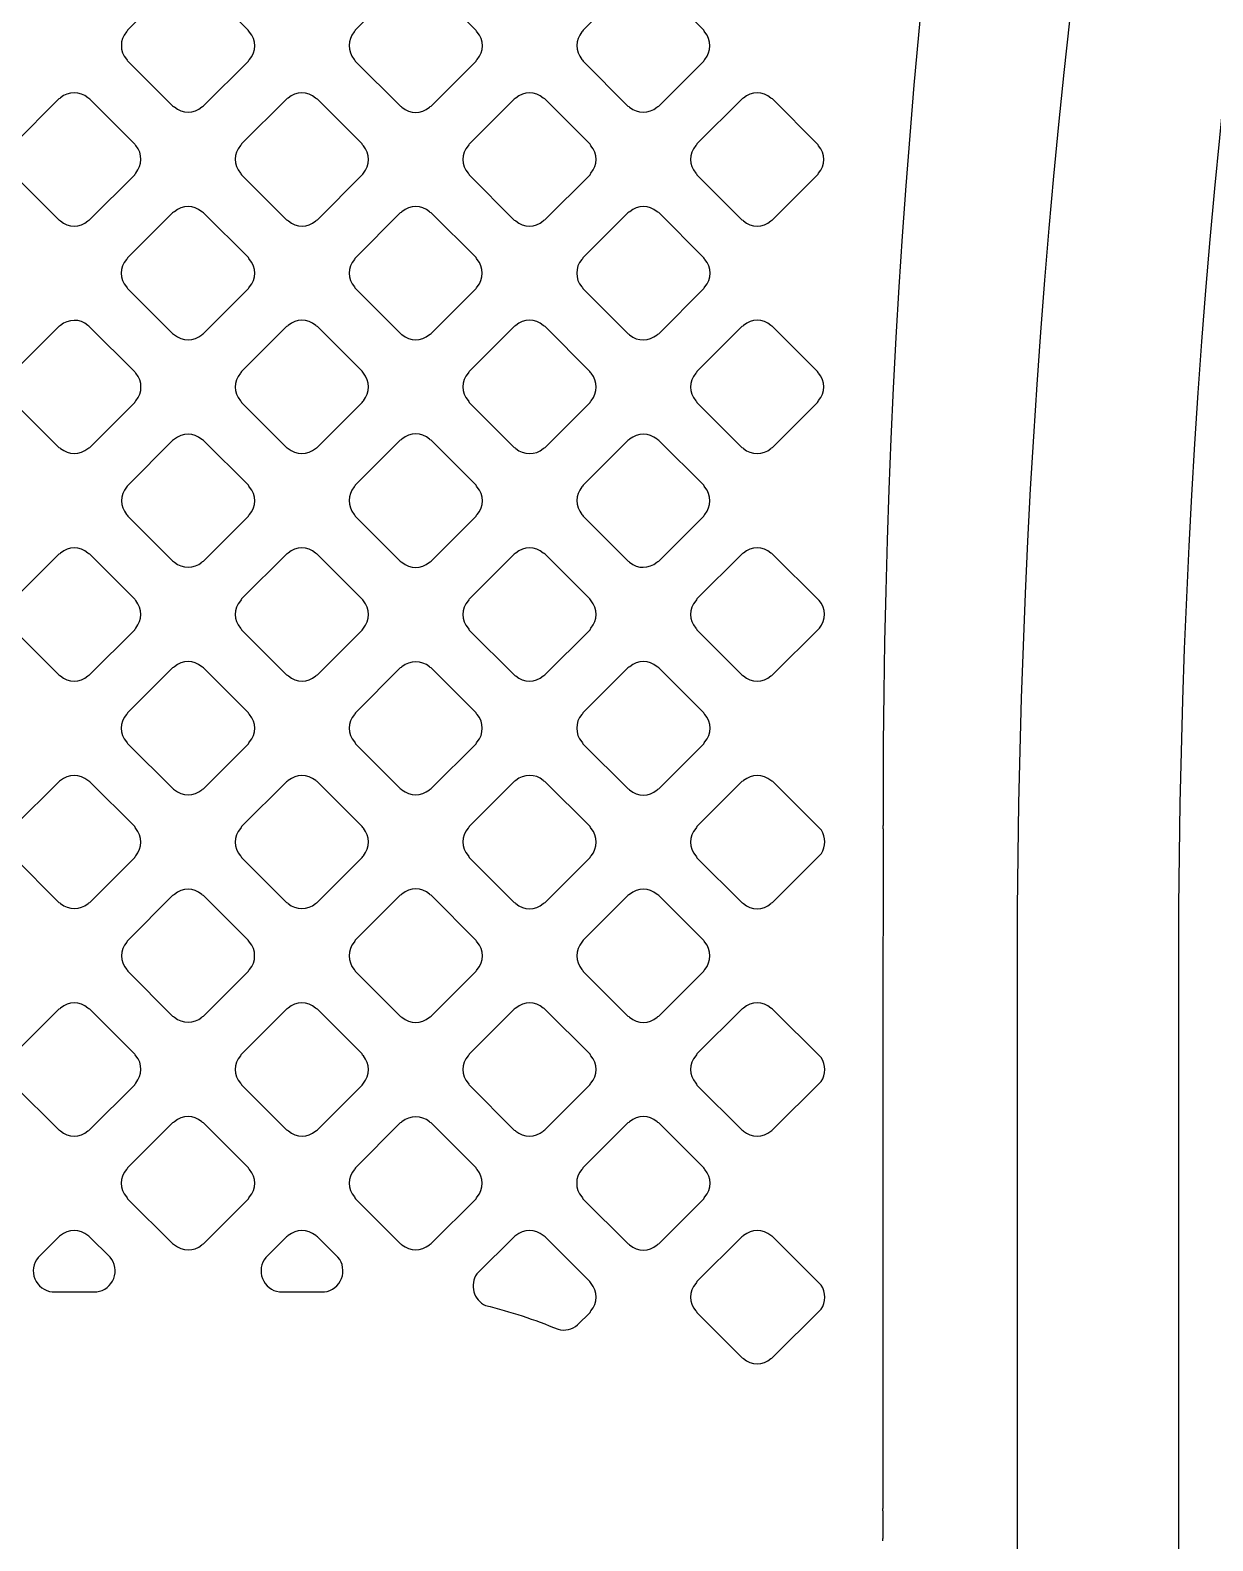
# Model space of a CAD drawing. Header units: millimetres. Extents: x 3440 to 3572, y 2 to 96.
# Drawn here: x 3490.341 to 3491.461, y 53.137 to 54.568 of the extents above; entities that cross this region are included whole.
import ezdxf

# ---------------------------------------------------------------- set-up
doc = ezdxf.new("R2010")
doc.units = ezdxf.units.MM
doc.header["$LTSCALE"] = 23.1
doc.layers.add('gbr-dxf', color=7, linetype='CONTINUOUS')

msp = doc.modelspace()

# ---------------------------------------------------------------- linework, layer by layer
at = {"layer": 'gbr-dxf'}
msp.add_line((3491.1486, 53.1653), (3491.1486, 53.1391), dxfattribs=at)
at = {"layer": 'gbr-dxf', "linetype": 'Continuous'}
for points in [[(3494.7202, 60.2352), (3493.7319, 59.2469), (3493.7315, 59.2465, 0.198813), (3491.4285, 53.6891, -0.009943), (3491.4285, 53.6863), (3491.4285, 50.4611, -0.034985), (3491.4286, 50.4608, 0.107213), (3491.4306, 50.4526, -0.065073), (3491.4308, 50.452, -0.123869), (3491.4414, 50.41), (3491.4415, 50.41), (3491.4415, 49.8766), (3491.2637, 49.8766), (3491.2637, 50.1402, -0.009209), (3491.2636, 50.1432), (3491.2636, 50.4099, -0.135021), (3491.2761, 50.4554), (3491.2761, 53.6835, -0.009965), (3491.2761, 53.6863, -0.198905), (3493.6237, 59.3543), (3493.6241, 59.3546), (3494.6124, 60.3429)], [(3494.2543, 60.1648), (3493.8236, 59.734), (3493.8232, 59.7337), (3493.5341, 59.4445), (3493.4973, 59.4077), (3493.4973, 59.4077), (3493.4229, 59.3333), (3493.4229, 59.3333), (3493.4229, 59.3333, 0.198909), (3491.1489, 53.8438, -0.020503), (3491.1488, 53.8419), (3491.1488, 53.8144)], [(3491.1488, 53.8112), (3491.1488, 53.7329, -0.014505), (3491.1488, 53.7316), (3491.1486, 53.6873, -0.012135), (3491.1486, 53.6863), (3491.1486, 53.1675)]]:
    msp.add_lwpolyline(points, format="xyb", dxfattribs=at)
for points in [[(3490.4326, 54.5402, -0.095883), (3490.4336, 54.5386), (3490.4762, 54.496, -0.099711), (3490.4779, 54.495, 0.379299), (3490.5039, 54.495, -0.096625), (3490.5055, 54.496), (3490.548, 54.5384, -0.096111), (3490.549, 54.54, 0.3795), (3490.549, 54.566, -0.10828), (3490.5479, 54.5679), (3490.5055, 54.6103, -0.104173), (3490.5037, 54.6113, 0.378611), (3490.4778, 54.6113, -0.095166), (3490.4762, 54.6103), (3490.4336, 54.5678, -0.095602), (3490.4326, 54.5661, 0.378386)], [(3490.6482, 54.5401, -0.095973), (3490.6492, 54.5385), (3490.692, 54.4957, -0.083134), (3490.6934, 54.4948, 0.37981), (3490.7193, 54.4948, -0.096625), (3490.721, 54.4958), (3490.7637, 54.5384, -0.096111), (3490.7646, 54.5401, 0.379859), (3490.7646, 54.566, -0.09253), (3490.7637, 54.5676), (3490.7209, 54.6104, -0.088334), (3490.7194, 54.6113, 0.379731), (3490.6934, 54.6113, -0.096458), (3490.6918, 54.6103), (3490.6492, 54.5677, -0.096627), (3490.6482, 54.5661, 0.379682)], [(3490.8638, 54.5401, -0.107803), (3490.8648, 54.5383), (3490.9073, 54.4959, -0.095895), (3490.9089, 54.4949, 0.378952), (3490.9348, 54.4949, -0.09601), (3490.9365, 54.4959), (3490.9791, 54.5384, -0.096328), (3490.98, 54.5401, 0.37947), (3490.98, 54.566, -0.096723), (3490.979, 54.5677), (3490.9365, 54.6103, -0.092564), (3490.9349, 54.6112, 0.379731), (3490.9089, 54.6112, -0.096625), (3490.9073, 54.6102), (3490.8648, 54.5677, -0.096111), (3490.8638, 54.5661, 0.379308)], [(3490.3248, 54.4324, -0.095883), (3490.3258, 54.4307), (3490.3684, 54.3881, -0.099711), (3490.3701, 54.3871, 0.379299), (3490.396, 54.3871, -0.096625), (3490.3977, 54.3881), (3490.4404, 54.4308, -0.096111), (3490.4413, 54.4324, 0.379357), (3490.4414, 54.4584, -0.092315), (3490.4404, 54.4599), (3490.3978, 54.5025, -0.104677), (3490.396, 54.5036, 0.378784), (3490.3701, 54.5036, -0.095154), (3490.3685, 54.5026), (3490.3258, 54.4599, -0.095394), (3490.3248, 54.4583, 0.378386)], [(3490.5404, 54.4324, -0.096117), (3490.5414, 54.4308), (3490.5841, 54.3881, -0.099711), (3490.5858, 54.3871, 0.37889), (3490.6117, 54.3871, -0.096259), (3490.6133, 54.3881), (3490.6558, 54.4306, -0.096539), (3490.6568, 54.4322, 0.379249), (3490.6568, 54.4582, -0.108195), (3490.6557, 54.4601), (3490.6133, 54.5024, -0.10442), (3490.6115, 54.5035, 0.379731), (3490.5856, 54.5035, -0.096458), (3490.5839, 54.5025), (3490.5414, 54.46, -0.096627), (3490.5405, 54.4584, 0.379451)], [(3490.756, 54.4323, -0.09601), (3490.757, 54.4307), (3490.7997, 54.3879, -0.08335), (3490.8011, 54.3871, 0.378952), (3490.827, 54.3871, -0.09601), (3490.8287, 54.388), (3490.8714, 54.4307, -0.096227), (3490.8723, 54.4324, 0.37947), (3490.8723, 54.4583, -0.09253), (3490.8714, 54.4599), (3490.8287, 54.5026, -0.088207), (3490.8272, 54.5035, 0.379731), (3490.8012, 54.5035, -0.096625), (3490.7996, 54.5025), (3490.757, 54.4599, -0.096111), (3490.756, 54.4583, 0.379308)], [(3490.9715, 54.4584, 0.37889), (3490.9715, 54.4324, -0.107475), (3490.9726, 54.4306), (3491.0151, 54.388, -0.095895), (3491.0167, 54.3871, 0.379201), (3491.0427, 54.3871, -0.096625), (3491.0443, 54.3881), (3491.0869, 54.4306, -0.096111), (3491.0878, 54.4322, 0.379859), (3491.0878, 54.4582, -0.096458), (3491.0869, 54.4599), (3491.0442, 54.5026, -0.092623), (3491.0426, 54.5035, 0.3795), (3491.0167, 54.5035, -0.096259), (3491.015, 54.5025), (3490.9725, 54.46, -0.095895)], [(3490.4326, 54.3246, -0.10047), (3490.4336, 54.3229), (3490.4761, 54.2804, -0.104311), (3490.4779, 54.2793, 0.379308), (3490.5039, 54.2793, -0.095968), (3490.5055, 54.2803), (3490.5481, 54.3229, -0.096328), (3490.5491, 54.3245, 0.379), (3490.5491, 54.3505, -0.104256), (3490.5481, 54.3523), (3490.5056, 54.3948, -0.10077), (3490.5038, 54.3958, 0.37947), (3490.4779, 54.3958, -0.096458), (3490.4762, 54.3948), (3490.4336, 54.3522, -0.096627), (3490.4326, 54.3505, 0.379682)], [(3490.6483, 54.3246, -0.100082), (3490.6493, 54.3229), (3490.6919, 54.2803, -0.087645), (3490.6934, 54.2794, 0.378731), (3490.7193, 54.2794, -0.09601), (3490.721, 54.2803), (3490.7635, 54.3229, -0.096328), (3490.7645, 54.3246, 0.37947), (3490.7645, 54.3505, -0.104765), (3490.7635, 54.3523), (3490.7211, 54.3947, -0.100824), (3490.7194, 54.3957, 0.379731), (3490.6934, 54.3957, -0.096475), (3490.6918, 54.3947), (3490.6493, 54.3522, -0.096627), (3490.6483, 54.3506, 0.379451)], [(3490.8637, 54.3505, 0.37889), (3490.8637, 54.3246, -0.096265), (3490.8647, 54.323), (3490.9075, 54.2801, -0.083168), (3490.9089, 54.2792, 0.379201), (3490.9349, 54.2793, -0.096625), (3490.9365, 54.2802), (3490.9792, 54.3229, -0.096111), (3490.9802, 54.3246, 0.379859), (3490.9802, 54.3505, -0.09253), (3490.9792, 54.3521), (3490.9364, 54.3949, -0.088202), (3490.9349, 54.3958, 0.3795), (3490.909, 54.3958, -0.096259), (3490.9073, 54.3948), (3490.8646, 54.3522, -0.095895)], [(3490.3249, 54.2169, -0.100032), (3490.3259, 54.2151), (3490.3684, 54.1726, -0.103887), (3490.3702, 54.1716, 0.379308), (3490.3961, 54.1716, -0.095968), (3490.3978, 54.1726), (3490.4404, 54.2151, -0.096328), (3490.4414, 54.2168, 0.379), (3490.4414, 54.2427, -0.08785), (3490.4404, 54.2442), (3490.3977, 54.2869, -0.10077), (3490.396, 54.288, 0.37947), (3490.37, 54.2879, -0.096458), (3490.3684, 54.287), (3490.3259, 54.2445, -0.096627), (3490.3249, 54.2428, 0.379682)], [(3490.5404, 54.2427, 0.37889), (3490.5404, 54.2168, -0.100588), (3490.5414, 54.215), (3490.5839, 54.1726, -0.103923), (3490.5856, 54.1716, 0.379201), (3490.6116, 54.1716, -0.096625), (3490.6132, 54.1726), (3490.6558, 54.2152, -0.096111), (3490.6568, 54.2168, 0.379859), (3490.6568, 54.2428, -0.104293), (3490.6558, 54.2446), (3490.6134, 54.287, -0.100519), (3490.6117, 54.288, 0.3795), (3490.5857, 54.288, -0.096259), (3490.5841, 54.287), (3490.5414, 54.2443, -0.095895)], [(3490.756, 54.2169, -0.100146), (3490.757, 54.2152), (3490.7997, 54.1725, -0.087416), (3490.8012, 54.1716, 0.379451), (3490.8271, 54.1715, -0.096259), (3490.8288, 54.1725), (3490.8714, 54.2151, -0.095895), (3490.8724, 54.2168, 0.378827), (3490.8724, 54.2427, -0.104185), (3490.8713, 54.2445), (3490.8288, 54.287, -0.100465), (3490.8271, 54.288, 0.37947), (3490.8011, 54.288, -0.096625), (3490.7995, 54.287), (3490.757, 54.2445, -0.096111), (3490.756, 54.2429, 0.379682)], [(3490.9715, 54.2168, -0.095956), (3490.9725, 54.2151), (3491.0152, 54.1724, -0.083134), (3491.0166, 54.1716, 0.37981), (3491.0426, 54.1716, -0.096625), (3491.0442, 54.1725), (3491.0869, 54.2152, -0.096111), (3491.0878, 54.2169, 0.379859), (3491.0878, 54.2428, -0.09253), (3491.0869, 54.2444), (3491.0442, 54.2871, -0.088207), (3491.0427, 54.288, 0.379731), (3491.0168, 54.288, -0.096625), (3491.0151, 54.287), (3490.9725, 54.2444, -0.096111), (3490.9715, 54.2427, 0.379682)], [(3490.4327, 54.1091, -0.103582), (3490.4338, 54.1073), (3490.4761, 54.065, -0.107954), (3490.4779, 54.0639, 0.379422), (3490.5039, 54.0639, -0.096625), (3490.5055, 54.0649), (3490.548, 54.1074, -0.096111), (3490.549, 54.109, 0.379859), (3490.549, 54.135, -0.100399), (3490.548, 54.1367), (3490.5055, 54.1792, -0.096857), (3490.5038, 54.1801, 0.3795), (3490.4779, 54.1802, -0.096259), (3490.4762, 54.1792), (3490.4337, 54.1366, -0.095895), (3490.4327, 54.135, 0.378651)], [(3490.6482, 54.1091, -0.103917), (3490.6492, 54.1073), (3490.6918, 54.0647, -0.092126), (3490.6934, 54.0637, 0.37981), (3490.7193, 54.0637, -0.096458), (3490.721, 54.0647), (3490.7637, 54.1074, -0.096627), (3490.7646, 54.109, 0.379859), (3490.7646, 54.135, -0.100902), (3490.7636, 54.1367), (3490.721, 54.1793, -0.096627), (3490.7194, 54.1803, 0.379731), (3490.6934, 54.1803, -0.096625), (3490.6918, 54.1793), (3490.6492, 54.1367, -0.096111), (3490.6482, 54.1351, 0.379682)], [(3490.8638, 54.1091, -0.100266), (3490.8648, 54.1074), (3490.9074, 54.0648, -0.08752), (3490.9089, 54.0638, 0.37889), (3490.9348, 54.0639, -0.096259), (3490.9365, 54.0648), (3490.9791, 54.1074, -0.096539), (3490.98, 54.1091, 0.379249), (3490.98, 54.135, -0.104293), (3490.979, 54.1368), (3490.9366, 54.1792, -0.100824), (3490.9349, 54.1802, 0.379731), (3490.9089, 54.1802, -0.096625), (3490.9073, 54.1792), (3490.8648, 54.1367, -0.096111), (3490.8638, 54.1351, 0.379451)], [(3490.3249, 54.0012, -0.087748), (3490.3258, 53.9997), (3490.3685, 53.957, -0.092126), (3490.3701, 53.9561, 0.37981), (3490.396, 53.9561, -0.096458), (3490.3977, 53.9571), (3490.4404, 53.9997, -0.096627), (3490.4413, 54.0014, 0.379859), (3490.4413, 54.0274, -0.084073), (3490.4405, 54.0288), (3490.3978, 54.0714, -0.096627), (3490.3961, 54.0724, 0.379731), (3490.3702, 54.0724, -0.096625), (3490.3685, 54.0714), (3490.3259, 54.0288, -0.096111), (3490.3249, 54.0272, 0.379682)], [(3490.5405, 54.0014, -0.103917), (3490.5415, 53.9996), (3490.5839, 53.9572, -0.108029), (3490.5858, 53.9561, 0.37981), (3490.6117, 53.9561, -0.096458), (3490.6134, 53.9571), (3490.6558, 53.9995, -0.096627), (3490.6568, 54.0012, 0.379859), (3490.6568, 54.0272, -0.100902), (3490.6558, 54.0289), (3490.6132, 54.0715, -0.096627), (3490.6115, 54.0724, 0.379731), (3490.5856, 54.0724, -0.096625), (3490.5839, 54.0715), (3490.5414, 54.029, -0.096111), (3490.5405, 54.0273, 0.379682)], [(3490.756, 54.0013, -0.104293), (3490.757, 53.9995), (3490.7995, 53.957, -0.092289), (3490.8011, 53.956, 0.379308), (3490.827, 53.956, -0.095968), (3490.8287, 53.957), (3490.8714, 53.9997, -0.096328), (3490.8723, 54.0014, 0.379), (3490.8724, 54.0273, -0.100402), (3490.8713, 54.029), (3490.8289, 54.0715, -0.096726), (3490.8272, 54.0725, 0.37947), (3490.8012, 54.0725, -0.096625), (3490.7996, 54.0715), (3490.757, 54.0289, -0.096111), (3490.756, 54.0272, 0.379682)], [(3490.9715, 54.0273, 0.379422), (3490.9715, 54.0014, -0.099964), (3490.9725, 53.9997), (3491.0152, 53.957, -0.087638), (3491.0167, 53.956, 0.379308), (3491.0427, 53.956, -0.095968), (3491.0443, 53.957), (3491.0886, 54.0013, 0.370541), (3491.0883, 54.0275), (3491.0881, 54.0277), (3491.0443, 54.0715, -0.100294), (3491.0426, 54.0725, 0.379313), (3491.0167, 54.0725, -0.095968), (3491.015, 54.0715), (3490.9725, 54.029, -0.096527)], [(3490.4326, 53.8935, -0.092139), (3490.4336, 53.892), (3490.4763, 53.8493, -0.096332), (3490.4779, 53.8483, 0.379308), (3490.5039, 53.8483, -0.095968), (3490.5055, 53.8492), (3490.5481, 53.8919, -0.096328), (3490.5491, 53.8935, 0.37924), (3490.5491, 53.9194, -0.096614), (3490.5481, 53.9211), (3490.5054, 53.9638, -0.092413), (3490.5038, 53.9648, 0.379249), (3490.4779, 53.9647, -0.096458), (3490.4762, 53.9638), (3490.4336, 53.9212, -0.096627), (3490.4326, 53.9195, 0.379682)], [(3490.6483, 53.8936, -0.107999), (3490.6494, 53.8917), (3490.6917, 53.8493, -0.096332), (3490.6934, 53.8483, 0.37981), (3490.7193, 53.8483, -0.096625), (3490.721, 53.8493), (3490.7635, 53.8919, -0.096111), (3490.7645, 53.8935, 0.379859), (3490.7645, 53.9195, -0.096953), (3490.7635, 53.9211), (3490.721, 53.9637, -0.092959), (3490.7194, 53.9646, 0.379731), (3490.6934, 53.9646, -0.096625), (3490.6918, 53.9637), (3490.6493, 53.9212, -0.096111), (3490.6483, 53.9195, 0.379682)], [(3490.8637, 53.9195, 0.37889), (3490.8637, 53.8936, -0.103999), (3490.8647, 53.8918), (3490.9074, 53.8491, -0.091578), (3490.9089, 53.8482, 0.379201), (3490.9349, 53.8482, -0.096625), (3490.9365, 53.8492), (3490.9792, 53.8919, -0.096111), (3490.9802, 53.8935, 0.379859), (3490.9802, 53.9195, -0.100399), (3490.9791, 53.9212), (3490.9366, 53.9638, -0.096627), (3490.9349, 53.9648, 0.3795), (3490.909, 53.9648, -0.096614), (3490.9073, 53.9638), (3490.8646, 53.9212, -0.096539)], [(3490.3249, 53.7858, -0.091954), (3490.3259, 53.7843), (3490.3686, 53.7415, -0.096128), (3490.3702, 53.7406, 0.37981), (3490.3962, 53.7406, -0.096458), (3490.3978, 53.7416), (3490.4404, 53.7841, -0.096627), (3490.4413, 53.7857, 0.379859), (3490.4413, 53.8117, -0.096723), (3490.4404, 53.8134), (3490.3979, 53.8558, -0.108174), (3490.396, 53.8569, 0.379731), (3490.37, 53.8569, -0.096625), (3490.3684, 53.8559), (3490.3259, 53.8134, -0.096111), (3490.3249, 53.8118, 0.379682)], [(3490.5405, 53.7857, -0.091954), (3490.5414, 53.7842), (3490.584, 53.7416, -0.096332), (3490.5856, 53.7406, 0.37981), (3490.6116, 53.7406, -0.096625), (3490.6132, 53.7416), (3490.6558, 53.7841, -0.096111), (3490.6568, 53.7858, 0.379859), (3490.6568, 53.8118, -0.096458), (3490.6558, 53.8134), (3490.6132, 53.856, -0.092289), (3490.6117, 53.8569, 0.379731), (3490.5857, 53.8569, -0.096625), (3490.5841, 53.8559), (3490.5414, 53.8133, -0.096111), (3490.5405, 53.8117, 0.379682)], [(3490.756, 53.7859, -0.107999), (3490.7571, 53.784), (3490.7996, 53.7415, -0.096128), (3490.8012, 53.7405, 0.379451), (3490.8271, 53.7405, -0.096259), (3490.8288, 53.7415), (3490.8714, 53.7841, -0.095895), (3490.8724, 53.7857, 0.378827), (3490.8724, 53.8116, -0.095968), (3490.8714, 53.8133), (3490.8286, 53.856, -0.092624), (3490.8271, 53.857, 0.37947), (3490.8011, 53.8569, -0.096625), (3490.7995, 53.856), (3490.757, 53.8135, -0.096111), (3490.756, 53.8118, 0.379682)], [(3490.9715, 53.7857, -0.103917), (3490.9726, 53.7839), (3491.015, 53.7415, -0.092072), (3491.0166, 53.7405, 0.37981), (3491.0426, 53.7405, -0.096625), (3491.0442, 53.7415), (3491.0905, 53.7878, 0.292081), (3491.0904, 53.8099), (3491.0444, 53.856, -0.096627), (3491.0427, 53.8569, 0.379731), (3491.0168, 53.8569, -0.096625), (3491.0151, 53.856), (3490.9725, 53.8134, -0.096111), (3490.9715, 53.8117, 0.379682)], [(3490.4328, 53.678, -0.095956), (3490.4337, 53.6764), (3490.4762, 53.6339, -0.10046), (3490.4779, 53.6329, 0.379308), (3490.5039, 53.6329, -0.095968), (3490.5055, 53.6339), (3490.548, 53.6763, -0.096328), (3490.549, 53.678, 0.37924), (3490.549, 53.7039, -0.10824), (3490.5479, 53.7058), (3490.5056, 53.7481, -0.104354), (3490.5038, 53.7491, 0.379249), (3490.4779, 53.7491, -0.096625), (3490.4762, 53.7481), (3490.4337, 53.7056, -0.096111), (3490.4328, 53.704, 0.379682)], [(3490.6482, 53.678, -0.095956), (3490.6492, 53.6764), (3490.692, 53.6336, -0.08348), (3490.6934, 53.6327, 0.37981), (3490.7193, 53.6327, -0.096458), (3490.721, 53.6337), (3490.7637, 53.6763, -0.096627), (3490.7646, 53.678, 0.379859), (3490.7646, 53.704, -0.092636), (3490.7637, 53.7055), (3490.7209, 53.7483, -0.088207), (3490.7194, 53.7493, 0.379731), (3490.6934, 53.7493, -0.096625), (3490.6918, 53.7483), (3490.6492, 53.7057, -0.096111), (3490.6482, 53.704, 0.379682)], [(3490.8638, 53.678, -0.107999), (3490.8649, 53.6762), (3490.9072, 53.6338, -0.096332), (3490.9089, 53.6328, 0.37981), (3490.9349, 53.6328, -0.096625), (3490.9365, 53.6338), (3490.979, 53.6764, -0.096111), (3490.98, 53.678, 0.379859), (3490.98, 53.704, -0.096458), (3490.979, 53.7056), (3490.9365, 53.7482, -0.092289), (3490.9349, 53.7491, 0.379731), (3490.9089, 53.7491, -0.096625), (3490.9073, 53.7482), (3490.8648, 53.7057, -0.096111), (3490.8638, 53.704, 0.379682)], [(3490.3249, 53.5961, 0.379422), (3490.3249, 53.5702, -0.096625), (3490.3259, 53.5685), (3490.3684, 53.5261, -0.100151), (3490.3701, 53.5251, 0.37981), (3490.396, 53.5251, -0.096458), (3490.3977, 53.526), (3490.4404, 53.5687, -0.096627), (3490.4413, 53.5704, 0.379357), (3490.4414, 53.5963, -0.092052), (3490.4404, 53.5979), (3490.3979, 53.6404, -0.103973), (3490.3961, 53.6414, 0.379), (3490.3702, 53.6414, -0.09601), (3490.3685, 53.6404), (3490.3259, 53.5978, -0.096328)], [(3490.5404, 53.5963, 0.379201), (3490.5405, 53.5703, -0.095956), (3490.5414, 53.5687), (3490.584, 53.5261, -0.100151), (3490.5858, 53.5251, 0.379451), (3490.6117, 53.5251, -0.096259), (3490.6133, 53.526), (3490.6558, 53.5685, -0.096539), (3490.6568, 53.5702, 0.379249), (3490.6568, 53.5961, -0.108195), (3490.6557, 53.598), (3490.6133, 53.6404, -0.10442), (3490.6115, 53.6414, 0.3795), (3490.5856, 53.6414, -0.096259), (3490.5839, 53.6404), (3490.5414, 53.5979, -0.096539)], [(3490.756, 53.5962, 0.379422), (3490.756, 53.5702, -0.096625), (3490.757, 53.5686), (3490.7997, 53.5259, -0.083651), (3490.8011, 53.525, 0.37981), (3490.827, 53.525, -0.096458), (3490.8287, 53.526), (3490.8713, 53.5687, -0.096627), (3490.8723, 53.5703, 0.379357), (3490.8723, 53.5962, -0.092621), (3490.8714, 53.5978), (3490.8287, 53.6405, -0.088003), (3490.8272, 53.6414, 0.379), (3490.8013, 53.6415, -0.09601), (3490.7996, 53.6405), (3490.757, 53.5978, -0.096328)], [(3490.9715, 53.5704, -0.107475), (3490.9726, 53.5685), (3491.0151, 53.526, -0.095895), (3491.0167, 53.525, 0.379201), (3491.0427, 53.525, -0.096625), (3491.0443, 53.526), (3491.0902, 53.5718, 0.303174), (3491.0902, 53.5945), (3491.0441, 53.6405, -0.091578), (3491.0426, 53.6415, 0.379347), (3491.0166, 53.6414, -0.096625), (3491.015, 53.6405), (3490.9725, 53.598, -0.096111), (3490.9715, 53.5963, 0.379451)], [(3490.4326, 53.4625, -0.10047), (3490.4336, 53.4608), (3490.4761, 53.4183, -0.104264), (3490.4779, 53.4173, 0.379308), (3490.5039, 53.4172, -0.095968), (3490.5055, 53.4182), (3490.5481, 53.4608, -0.096328), (3490.5491, 53.4625, 0.37924), (3490.5491, 53.4884, -0.104371), (3490.5481, 53.4902), (3490.5055, 53.5327, -0.100299), (3490.5038, 53.5337, 0.379249), (3490.4779, 53.5337, -0.096458), (3490.4762, 53.5327), (3490.4336, 53.4901, -0.096627), (3490.4326, 53.4885, 0.379682)], [(3490.6483, 53.4625, -0.099964), (3490.6493, 53.4608), (3490.6919, 53.4182, -0.087638), (3490.6934, 53.4173, 0.37981), (3490.7193, 53.4173, -0.096625), (3490.721, 53.4183), (3490.7635, 53.4608, -0.096111), (3490.7645, 53.4625, 0.379859), (3490.7645, 53.4884, -0.104293), (3490.7635, 53.4902), (3490.7211, 53.5326, -0.100824), (3490.7194, 53.5336, 0.379731), (3490.6934, 53.5336, -0.096625), (3490.6918, 53.5326), (3490.6493, 53.4901, -0.096111), (3490.6483, 53.4885, 0.379682)], [(3490.8637, 53.4625, -0.096625), (3490.8647, 53.4609), (3490.9075, 53.4181, -0.083134), (3490.9089, 53.4172, 0.37981), (3490.9349, 53.4172, -0.096625), (3490.9365, 53.4182), (3490.9792, 53.4608, -0.096111), (3490.9802, 53.4625, 0.379859), (3490.9802, 53.4884, -0.09253), (3490.9792, 53.49), (3490.9364, 53.5328, -0.088334), (3490.9349, 53.5337, 0.379731), (3490.9089, 53.5337, -0.096458), (3490.9073, 53.5328), (3490.8647, 53.4901, -0.096627), (3490.8637, 53.4885, 0.379682)], [(3490.3488, 53.4053, 0.594627), (3490.3623, 53.3726), (3490.4044, 53.3726, 0.58996), (3490.4171, 53.4055), (3490.3977, 53.4249, -0.096627), (3490.396, 53.4259, 0.379731), (3490.3701, 53.4259, -0.096625), (3490.3684, 53.4249)], [(3490.5644, 53.4052, 0.584248), (3490.5773, 53.3726), (3490.6199, 53.3726, 0.592814), (3490.6328, 53.4055), (3490.6133, 53.4249, -0.096558), (3490.6117, 53.4259, 0.379778), (3490.5857, 53.4259, -0.096625), (3490.5841, 53.4249)], [(3490.7642, 53.3896, 0.463205), (3490.7725, 53.3597, -0.039582), (3490.8411, 53.3372, 0.253943), (3490.8597, 53.3414), (3490.8714, 53.353, -0.096423), (3490.8723, 53.3547, 0.379135), (3490.8724, 53.3806, -0.104256), (3490.8713, 53.3824), (3490.8288, 53.4249, -0.100442), (3490.8271, 53.4259, 0.37947), (3490.8011, 53.4259, -0.096625), (3490.7995, 53.4249)], [(3490.9715, 53.3547, -0.095956), (3490.9725, 53.3531), (3491.0153, 53.3102, -0.083134), (3491.0167, 53.3094, 0.37981), (3491.0427, 53.3094, -0.096625), (3491.0443, 53.3103), (3491.0901, 53.3561, 0.308047), (3491.0902, 53.379), (3491.0442, 53.425, -0.088207), (3491.0427, 53.4259, 0.379731), (3491.0168, 53.4259, -0.096625), (3491.0151, 53.4249), (3490.9725, 53.3823, -0.096111), (3490.9715, 53.3807, 0.379682)]]:
    msp.add_lwpolyline(points, format="xyb", close=True, dxfattribs=at)
at = {"layer": 'gbr-dxf'}
for centre, start, end in [((3491.1235, 53.8128), 356.4279, 3.5721), ((3491.1232, 53.1664), 357.4953, 2.5047), ((3491.1232, 53.1379), 357.4953, 2.5047)]:
    msp.add_arc(centre, 0.0254, start, end, dxfattribs=at)

doc.saveas('drawing.dxf')
